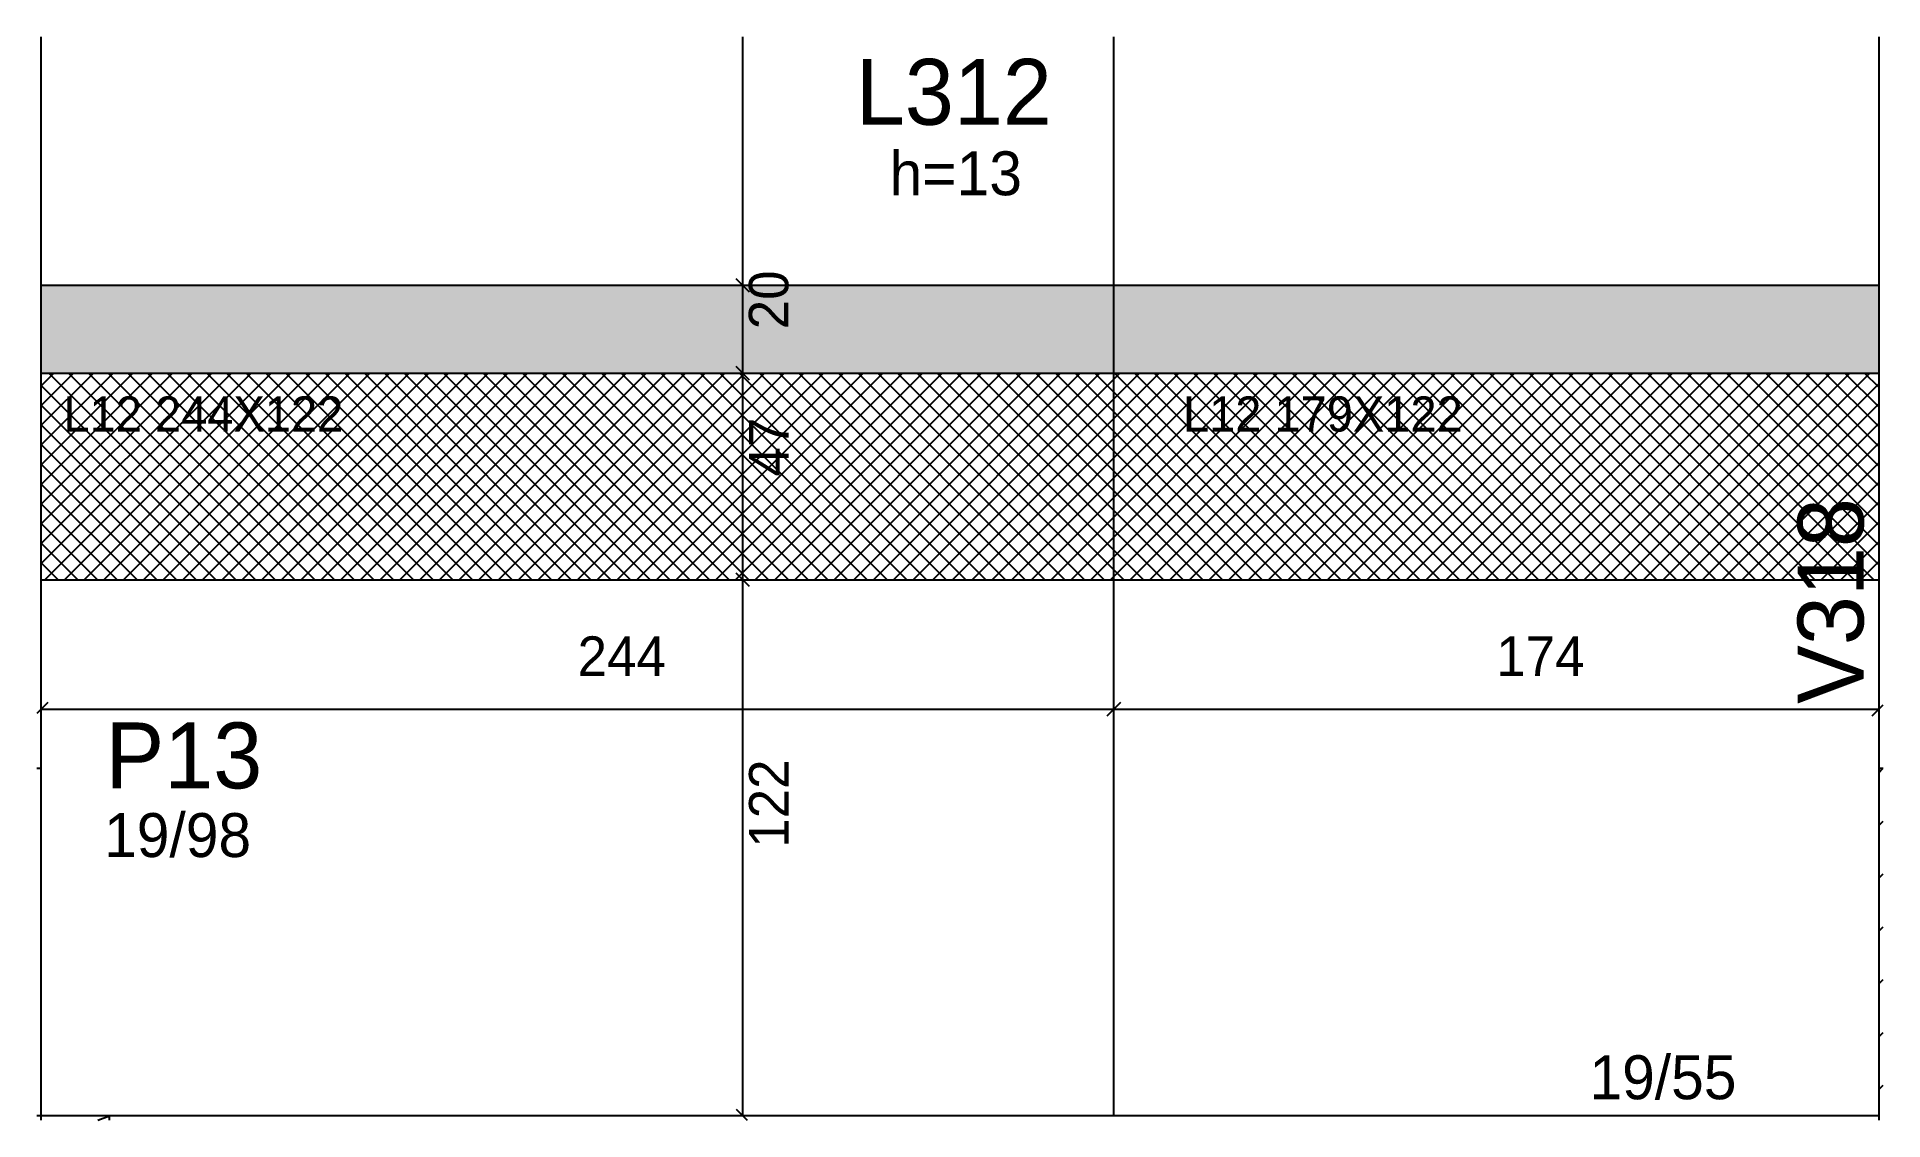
# Model space of a CAD drawing. Header units: metres. Extents: x 4040 to 4460, y 2280 to 2526.
import ezdxf

# ---------------------------------------------------------------- set-up
doc = ezdxf.new("R2010")
doc.units = ezdxf.units.M
for name, color, linetype in [('1', 7, 'Continuous'), ('3', 7, 'Continuous'), ('4', 7, 'Continuous'), ('7', 7, 'Continuous'), ('AUX00', 7, 'Continuous'), ('Hachura', 7, 'Continuous'), ('Painéis', 7, 'Continuous')]:
    doc.layers.add(name, color=color, linetype=linetype)

msp = doc.modelspace()

# ---------------------------------------------------------------- hatches: boundary and pattern name
at = {"layer": 'Hachura'}
h = msp.add_hatch(color=7, dxfattribs=at)
h.dxf.hatch_style = 1
h.paths.add_polyline_path([(4041.07, 2449.94), (4459.07, 2449.94), (4459.07, 2469.94), (4041.07, 2469.94), (4041.07, 2449.94)])
h = msp.add_hatch(dxfattribs=at)
h.set_pattern_fill('ANSI37')
h.paths.add_polyline_path([(4459.07, 2449.94), (4041.07, 2449.94), (4041.07, 2402.94), (4459.07, 2402.94), (4459.07, 2449.94)])

# ---------------------------------------------------------------- linework, layer by layer
at = {"layer": '1', "color": 1, "lineweight": 25}
msp.add_line((4053.94, 2279.94), (4056.57, 2280.94), dxfattribs=at)
at = {"layer": '3', "color": 3, "lineweight": 25}
for p, q in [((4459.07, 2359.01), (4459.99, 2359.94)), ((4459.07, 2346.99), (4460.07, 2347.99)), ((4459.07, 2334.97), (4460.07, 2335.97)), ((4459.07, 2322.95), (4460.07, 2323.95)), ((4459.07, 2310.93), (4460.07, 2311.93)), ((4459.07, 2298.91), (4460.07, 2299.91)), ((4459.07, 2286.89), (4460.07, 2287.89))]:
    msp.add_line(p, q, dxfattribs=at)
for points in [[(4041.07, 2359.94), (4041.07, 2526.48)], [(4459.07, 2526.48), (4459.07, 2359.94)], [(4459.07, 2280.94), (4041.07, 2280.94)]]:
    msp.add_lwpolyline(points, dxfattribs=at)
at = {"layer": '7', "color": 7, "lineweight": 25}
for points in [[(4041.07, 2359.94), (4040.07, 2359.94)], [(4041.07, 2279.94), (4041.07, 2359.94)], [(4460.07, 2359.94), (4459.07, 2359.94)], [(4459.07, 2359.94), (4459.07, 2279.94)], [(4056.57, 2280.94), (4040.07, 2280.94)], [(4056.57, 2279.94), (4056.57, 2280.94)]]:
    msp.add_lwpolyline(points, dxfattribs=at)
at = {"layer": 'Painéis', "color": 4, "lineweight": 25}
for p, q in [((4200.62, 2526.48), (4200.62, 2469.94)), ((4200.62, 2469.94), (4200.62, 2449.94)), ((4200.62, 2449.94), (4200.62, 2402.94)), ((4200.62, 2402.94), (4200.62, 2280.94)), ((4041.07, 2373.48), (4285.07, 2373.48)), ((4285.07, 2373.48), (4459.07, 2373.48))]:
    msp.add_line(p, q, dxfattribs=at)
at = {"layer": 'Painéis', "color": 200, "lineweight": 25}
for p, q in [((4285.07, 2280.94), (4285.07, 2526.48)), ((4041.07, 2469.94), (4459.07, 2469.94)), ((4041.07, 2449.94), (4459.07, 2449.94)), ((4041.07, 2402.94), (4459.07, 2402.94))]:
    msp.add_line(p, q, dxfattribs=at)
at = {"layer": 'Painéis', "color": 0, "lineweight": 25}
for p, q in [((4199.12, 2471.44), (4202.12, 2468.44)), ((4202.12, 2468.44), (4199.12, 2471.44)), ((4199.12, 2451.44), (4202.12, 2448.44)), ((4202.12, 2448.44), (4199.12, 2451.44)), ((4199.12, 2404.44), (4202.12, 2401.44)), ((4202.12, 2401.44), (4199.12, 2404.44)), ((4042.57, 2374.98), (4040.07, 2372.48)), ((4283.57, 2371.98), (4286.57, 2374.98)), ((4286.57, 2374.98), (4283.57, 2371.98)), ((4457.57, 2371.98), (4460.07, 2374.48)), ((4199.12, 2282.44), (4201.62, 2279.94))]:
    msp.add_line(p, q, dxfattribs=at)

# ---------------------------------------------------------------- texts
at = {"layer": '3', "color": 3, "lineweight": 25}
for s, p in [('h=13', (4234.05, 2490.44)), ('19/98', (4055.34, 2339.81)), ('19/55', (4393.26, 2284.69))]:
    msp.add_text(s, height=10, dxfattribs=at).set_placement(p)
at = {"layer": '4', "color": 4, "lineweight": 25}
for s, p in [('L312', (4226.36, 2506.48)), ('P13', (4055.65, 2355.44))]:
    msp.add_text(s, height=15, dxfattribs=at).set_placement(p)
msp.add_text('V318', height=15, rotation=90, dxfattribs=at).set_placement((4455.62, 2374.66))
at = {"layer": 'AUX00', "color": 7, "lineweight": 25}
for s, p in [('L12^J244X122', (4046.11, 2436.65)), ('L12^J179X122', (4300.79, 2436.65))]:
    msp.add_text(s, height=8, dxfattribs=at).set_placement(p)
at = {"layer": 'Painéis', "color": 240, "lineweight": 25}
for s, p in [('20', (4211.03, 2459.94)), ('47', (4211.06, 2426.44)), ('122', (4211.07, 2341.94))]:
    msp.add_text(s, height=9, rotation=90, dxfattribs=at).set_placement(p)
for s, p in [('244', (4163.07, 2381.04)), ('174', (4372.07, 2381.04))]:
    msp.add_text(s, height=9, dxfattribs=at).set_placement(p)

doc.saveas('drawing.dxf')
